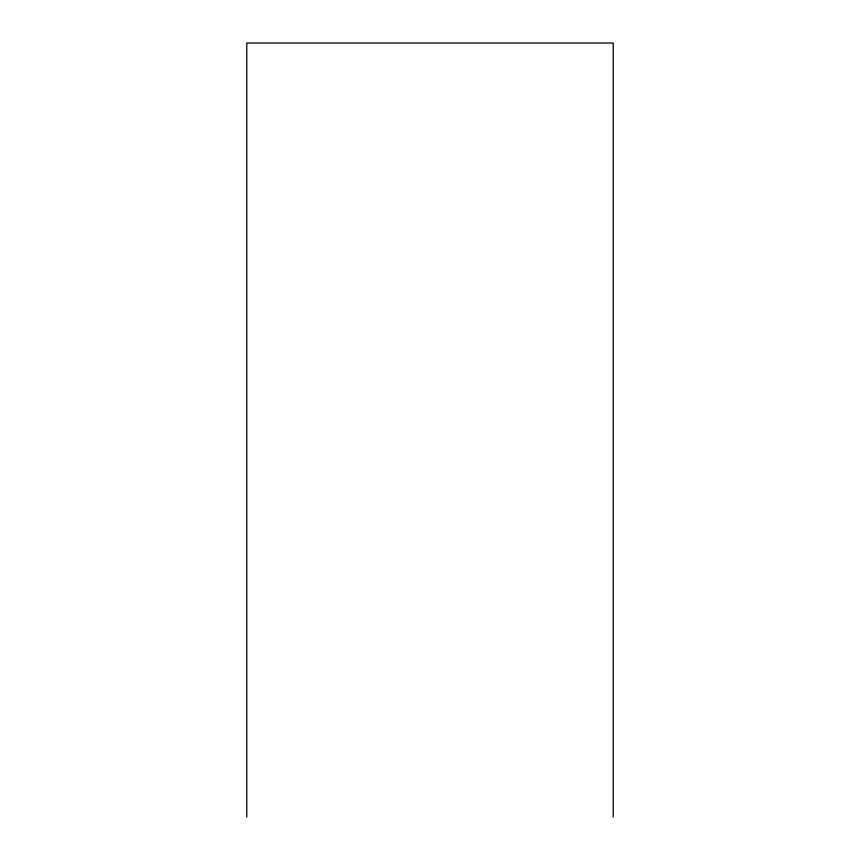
<?xml version="1.0" encoding="UTF-8"?>
<svg xmlns="http://www.w3.org/2000/svg" width="860" height="860" viewBox="0 0 860 860"><rect width="100%" height="100%" fill="white"/><g stroke="black" fill="none" stroke-linecap="round" stroke-linejoin="round"><path stroke-width="1.29" d="M613.223 817L613.223 43L246.777 43L246.777 817"/></g></svg>
